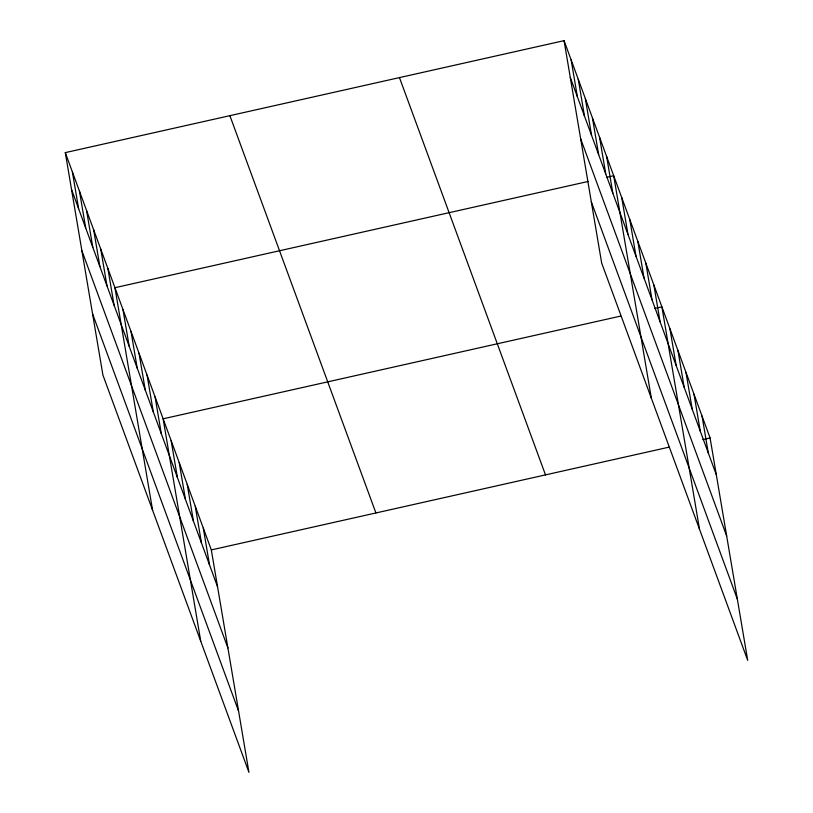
<?xml version="1.0" encoding="UTF-8"?>
<svg xmlns="http://www.w3.org/2000/svg" width="813" height="813" viewBox="0 0 813 813"><rect width="100%" height="100%" fill="white"/><g stroke="black" fill="none" stroke-linecap="round" stroke-linejoin="round"><path stroke-width="1.22" d="M65.294 152.62L211.319 549.913L248.941 772.35L102.916 375.057L65.294 152.62L564.059 40.65L710.084 437.943L747.706 660.38L601.681 263.087L564.059 40.65M588.297 181.431L114.948 287.7L152.57 510.137M606.447 177.356L613.703 175.73L651.335 398.167M620.746 316.074L163.128 418.807L200.75 641.244M654.638 308.462L661.894 306.836L699.515 529.273M211.319 549.913L668.936 447.18M702.818 439.569L710.084 437.943M570.279 77.448L716.304 474.741M580.645 138.708L726.67 536.001M591.325 201.827L737.34 599.12M399.468 77.601L545.493 474.894M229.886 115.67L375.911 512.962M71.524 189.419L217.538 586.712M81.879 250.678L227.904 647.971M92.56 313.798L238.575 711.09M702.046 416.093L708.275 452.892M694.017 394.244L700.247 431.032M685.989 372.384L692.209 409.183M677.961 350.535L684.18 387.334M669.922 328.686L676.152 365.484M653.865 284.987L660.085 321.785M645.837 263.138L652.056 299.926M637.799 241.278L644.028 278.076M629.77 219.429L635.99 256.227M621.742 197.579L627.961 234.378M606.62 156.431L612.839 193.23M599.527 137.133L605.746 173.931M592.433 117.834L598.653 154.633M585.34 98.546L591.559 135.334M578.246 79.247L584.466 116.046M571.153 59.949L577.372 96.747M203.291 528.064L209.51 564.862M195.252 506.214L201.482 543.003M187.224 484.355L193.443 521.153M179.195 462.506L185.415 499.304M171.157 440.656L177.386 477.455M155.1 396.957L161.32 433.756M147.072 375.108L153.291 411.906M139.033 353.259L145.263 390.047M131.005 331.399L137.224 368.198M122.976 309.55L129.196 346.348M107.855 268.402L114.074 305.2M100.761 249.103L106.981 285.902M93.668 229.805L99.887 266.603M86.574 210.516L92.794 247.304M79.481 191.218L85.7 228.016M72.387 171.919L78.617 208.717"/></g></svg>
